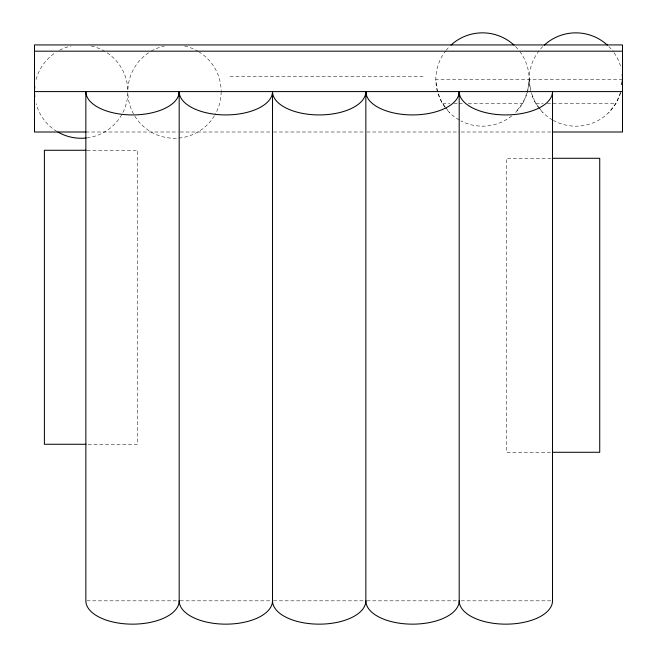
<?xml version="1.0" encoding="UTF-8"?>
<svg xmlns="http://www.w3.org/2000/svg" width="657" height="657" viewBox="0 0 657 657"><rect width="100%" height="100%" fill="white"/><g stroke="black" fill="none" stroke-linecap="round" stroke-linejoin="round"><path stroke-width="0.49" stroke-dasharray="3.29 2.46" d="M620.52 92.53L616.25 102.853L608.834 112.511M230.024 76.729L425.506 76.729M622.499 79.513L435.829 79.513L437.422 91.594M442.719 103.675L449.856 103.675M453.938 103.675L458.019 103.675M459.038 103.675L464.138 103.675M468.219 103.675L522.282 103.675M536.046 103.675L543.191 103.675M547.273 103.675L615.617 103.675M85.853 132.008L178.154 132.008M180.207 132.008L271.489 132.008M273.542 132.008L364.824 132.008M366.877 132.008L459.186 132.008M461.23 132.008L551.486 132.008M87.036 150.272L137.732 150.272L137.732 444.272L87.036 444.272M551.042 158.28L506.391 158.28L506.391 452.279L553.054 452.279M86.872 600.818L178.154 600.818M180.207 600.818L272.515 600.818M273.542 600.818L364.824 600.818M366.877 600.818L459.186 600.818M461.23 600.818L551.486 600.818M538.518 106.886L535.422 102.853L531.143 92.53M539.134 107.691L542.838 112.511M445.183 106.886L442.087 102.853L437.808 92.53M445.799 107.691L449.503 112.511M620.635 92.563A46.663 46.663 0 0 1 553.383 120.428M552.496 119.927A46.663 46.663 0 0 1 540.087 109.522M539.438 108.734A46.663 46.663 0 0 1 531.028 92.563M542.838 46.516A46.663 46.663 0 0 0 530.757 91.594L529.164 79.513L527.579 91.594L522.915 102.853L515.499 112.511A46.663 46.663 0 0 0 519.523 51.106M608.834 46.516A46.663 46.663 0 0 1 613.474 51.928M614.065 52.757A46.663 46.663 0 0 1 620.906 67.441M511.713 115.911A46.663 46.663 0 0 1 460.943 120.904M459.169 119.927A46.663 46.663 0 0 1 445.479 107.929M444.863 107.107A46.663 46.663 0 0 1 445.479 51.106M446.111 50.302A46.663 46.663 0 0 1 449.503 46.516M515.499 46.516A46.663 46.663 0 0 1 518.89 50.302M221.171 91.594A46.663 46.663 0 0 1 214.913 114.926M214.404 115.796A46.663 46.663 0 0 1 127.836 91.594M148.589 52.782A46.663 46.663 0 0 0 127.844 90.584A46.663 46.663 0 0 0 107.083 52.782M151.167 51.18A46.663 46.663 0 0 1 164.39 46.039M184.617 46.039A46.663 46.663 0 0 1 197.831 51.18M198.701 51.698A46.663 46.663 0 0 1 221.154 90.584M127.819 92.604A46.663 46.663 0 0 1 87.258 137.863M56.962 131.499A46.663 46.663 0 0 1 36.094 103.675M36.094 79.513A46.663 46.663 0 0 1 55.254 52.782M59.606 50.203A46.663 46.663 0 0 1 71.055 46.039M91.282 46.039A46.663 46.663 0 0 1 104.504 51.18"/><path stroke-width="0.99" d="M621.834 84.548L622.499 79.513M34.501 51.18L622.499 51.18M34.501 91.594L622.499 91.594M85.853 132.008L34.501 132.008L34.501 44.931L622.499 44.931L622.499 132.008L552.512 132.008M86.034 150.272L44.397 150.272L44.397 444.272L86.034 444.272M553.054 158.28L599.726 158.28L599.726 452.279L553.054 452.279M459.186 92.604L459.186 600.818A46.663 23.332 0 0 1 412.514 624.15A46.663 23.332 0 0 1 365.85 600.818A46.663 23.332 0 0 1 319.179 624.15A46.663 23.332 0 0 1 272.515 600.818A46.663 23.332 0 0 1 225.852 624.15A46.663 23.332 0 0 1 179.18 600.818A46.663 23.332 0 0 1 132.517 624.15A46.663 23.332 0 0 1 85.853 600.818L85.853 91.594A46.663 23.332 0 0 0 132.517 114.926A46.663 23.332 0 0 0 179.18 91.594A46.663 23.332 0 0 0 225.852 114.926A46.663 23.332 0 0 0 272.515 91.594A46.663 23.332 0 0 0 319.179 114.926A46.663 23.332 0 0 0 365.85 91.594A46.663 23.332 0 0 0 412.514 114.926A46.663 23.332 0 0 0 459.186 91.594A46.663 23.332 0 0 0 505.849 114.926A46.663 23.332 0 0 0 552.512 91.594L552.512 600.818A46.663 23.332 0 0 1 505.849 624.15A46.663 23.332 0 0 1 459.186 600.818M365.85 92.604L365.85 600.818M272.515 92.604L272.515 600.818M179.18 91.594L179.18 600.818M622.22 74.438A46.663 46.663 0 0 1 622.22 84.589M544.3 45.119A46.663 46.663 0 0 1 607.372 45.119M86.239 137.986A46.663 46.663 0 0 1 57.832 132.008M34.78 96.669A46.663 46.663 0 0 1 34.78 86.519M450.965 45.119A46.663 46.663 0 0 1 514.037 45.119"/></g></svg>
